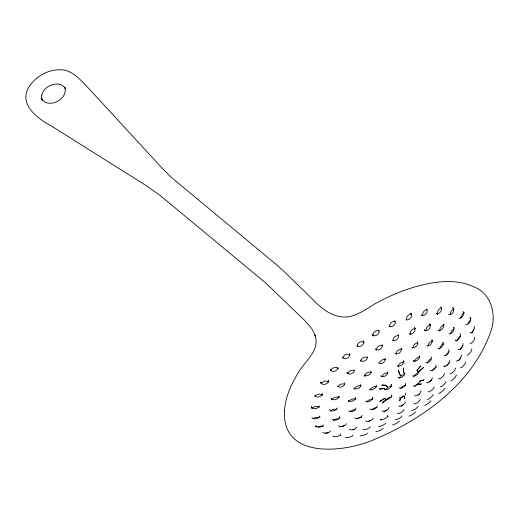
<?xml version="1.0" encoding="UTF-8"?>
<svg xmlns="http://www.w3.org/2000/svg" width="519" height="519" viewBox="0 0 519 519"><rect width="100%" height="100%" fill="white"/><g stroke="black" fill="none" stroke-linecap="round" stroke-linejoin="round"><path stroke-width="0.78" d="M412.929 348.262C412.67 345.498 415.297 342.838 418.048 342.936M450.33 314.709C450.181 312.367 451.582 309.94 453.749 308.993M439.716 330.869C439.561 328.514 441.176 326.23 443.304 325.303M355.995 408.116L355.379 409.835L353.011 411.353L350.189 411.71L348.599 410.795M396.068 354.23C395.88 351.402 398.858 348.898 401.609 349.339M455.585 368.081C455.111 370.618 452.808 372.869 450.46 373.81L450.031 373.609M430.939 400.746L428.46 403.321L424.704 405.611M398.222 366.894C398.242 364.124 401.181 361.853 403.86 362.132M370.203 426.566L369.586 427.727L367.205 429.031L364.429 429.816L362.924 429.55M354.529 370.021C354.548 373.219 349.91 375.328 347.522 373.213L347.036 372.246L347.587 373.602M425.911 330.382C425.963 327.995 427.734 325.705 430.102 325.218M465.744 361.931L465.212 363.449L463.428 365.785L461.495 367.595L460.496 367.718M377.235 405.839L376.47 407.564L374.082 409.115L371.364 409.686L369.995 408.888M376.437 349.618C376.535 346.75 379.895 344.421 382.594 345.537M362.106 415.291L361.282 416.893L358.843 418.256L356.066 418.677L354.698 417.879M460.6 317.959L462.429 313.976L464.499 312.672M346.465 423.627L345.596 425.087L343.085 426.261L340.263 426.547L338.901 425.755L339.257 427.111M457.323 340.879L458.225 338.382L460.21 336.111M364.876 376.016C365.214 373.2 368.626 371.37 371.234 372.272M342.89 357.967C343.202 355.015 346.984 353.231 349.514 354.704M414.726 361.542C415.09 359.2 417.107 357.299 419.397 356.825M330.545 430.705L329.649 432.022L327.087 433.008L324.219 433.138L322.857 432.346M450.401 333.691L451.491 331.07L453.58 329.02M337.175 407.953L336.909 408.842C335.332 410.853 332.004 411.801 329.825 410.25L329.494 409.485M418.275 406.351L415.33 409.244L411.729 410.698M471.92 333.081L473.97 329.241M439.191 348.82L441.468 345.154L443.758 344.006M373.103 418.093C372.058 420.565 368.62 421.739 366.103 421.266L365.785 420.792M354.321 389.231C355.002 386.519 358.428 385.104 360.964 386.013M427.89 345.628C428.467 343.409 430.29 341.288 432.69 341.087M370.235 390.243C370.968 387.622 374.167 386.019 376.742 386.739M360.997 360.679C361.613 357.915 365.227 356.04 367.712 357.63M468.034 323.746L470.324 319.938M427.124 363.053L428.473 360.666L430.848 358.856M353.024 435.117L352.122 436.187L349.488 437.238L346.737 437.744L345.479 437.348M381.958 376.664C382.698 374.387 385.111 372.856 387.472 372.953M444.835 388.407L441.935 391.657L438.873 393.538M385.649 423.043C384.183 425.139 381.27 426.268 378.76 426.443L378.507 426.164M399.182 378.273L398.436 377.203L399.805 377.78L400.194 376.917M419.43 381.971L418.418 383.651M460.171 349.709L462.682 346.102M400.7 388.446L402.757 386.22L405.573 385.033M383.145 428.486L379.603 430.751L375.912 431.626M414.772 386.571L416.53 384.404L418.593 383.126M330.843 370.371C331.855 367.679 335.722 366.498 337.96 368.399M379.519 362.664C380.446 360.478 382.97 358.889 385.345 359.518M432.113 370.975L433.774 368.659L436.174 367.043M418.852 372.402C417.873 374.407 415.064 376.982 412.754 375.678L413.578 376.729M414.357 376.009L415.472 374.381L417.665 372.726M323.473 424.879C322.046 427.273 318.147 427.857 315.896 426.346L315.747 425.671L315.961 427.027M356.884 427.111C355.418 429.304 352.057 430.296 349.579 429.583L349.384 429.083M331.952 399.773C333.153 397.314 336.682 396.367 339.037 397.658M347.99 373.129C348.989 370.897 351.752 369.684 354.075 370.443M445.853 355.087L448.851 351.811M405.209 395.069L405.767 393.117M446.321 366.025L449.363 362.787M314.994 396.587C316.305 394.129 320.015 393.441 322.228 395.043M458.841 360.64L460.736 358.259M415.654 411.95L412.3 414.642L408.933 416.167M386.039 389.179L387.589 387.557L386.298 385.332L381.763 385.072L386.272 385.351L387.589 387.557M366.524 401.991L368.496 400.136L372.577 399.241M404.548 374.906L402.433 376.93L399.805 377.78M338.291 386.123C339.66 384.157 342.456 383.301 344.668 384.281M321.637 383.093C323.175 380.855 327.08 380.083 328.897 382.354M330.363 411.093L332.432 409.504L336.701 409.121M401.226 397.833L403.477 395.939M383.963 411.969L387.622 409.588M349.456 400.921C351 399.221 353.601 398.3 355.807 399.117M429.232 381.984L431.62 380.077M312.237 408.161C313.865 406.448 316.616 406.007 318.77 406.902M386.979 399.092L388.906 397.645L391.903 396.776M386.856 399.487L382.503 403.036C384.449 399.195 391.138 399.792 391.819 395.219L391.624 394.888M401.064 406.345L403.581 404.625M371.876 409.692L374.348 408.077L377.066 407.493M350.053 411.612L352.524 410.14L355.372 409.686M333.276 420.403L335.663 419.054L338.602 418.619M418.022 395.05L419.268 394.109M417.581 384.462L421.545 383.95L417.555 384.488L414.363 386.162L413.221 385.909M356.436 418.943L358.986 417.516L361.762 417.055M403.471 396.62L401.356 397.658M313.119 418.444L315.773 417.373L318.679 417.412M369.028 421.194L370.443 420.533M341.671 426.378L344.603 425.509M403.99 374.134L400.934 375.977L399.455 373.914L398.501 370.54L399.429 373.933L400.908 376.003M388.692 386.895L391.813 386.376M317.596 426.962L320.489 426.138L323.155 426.378M352.829 429.842L354.295 429.323M325.484 433.3L328.469 432.619M441.598 307.864C438.853 308.267 436.855 311.497 437.679 314.138M451.095 380.868L454.521 378.254L456.506 375.153M411.022 314.183C408.161 314.229 405.663 317.44 406.747 320.191M414.876 328.754C412.08 328.761 409.491 331.693 410.224 334.483M392.533 425.061L396.659 423.387L399.371 421.22M456.363 361.12C458.965 360.666 460.995 357.851 461.462 355.359L461.157 354.938M467.094 355.184L468.469 354.652L470.376 352.518L471.771 350.13L471.758 348.859M427.533 309.733C424.62 309.356 422.252 312.529 422.68 315.267M443.953 355.833C446.742 355.904 449.246 352.816 449.136 350.13L448.656 349.624M469.909 333.042L471.518 332.608L473.334 330.519L474.418 327.885L474.081 326.373M440.222 386.837L441.559 386.46L443.803 384.702L445.6 382.626L445.899 381.452M398.676 335.683C395.861 335.118 392.857 337.824 393.24 340.698M395.251 419.929L399.429 418.405L401.557 416.848L401.933 415.927M395.102 321.384C392.228 320.69 389.205 323.59 389.769 326.496M385.39 389.438C387.92 389.808 391.358 387.849 391.391 385.079L391.054 384.508L391.754 385.611M459.062 318.322L459.899 318.452C462.41 317.68 464.129 314.767 463.59 312.191L463.071 311.536M360.128 435.947L364.617 435.026L366.939 433.858L367.335 433.008M448.935 333.814L449.785 333.964C452.283 333.295 454.281 330.558 453.866 327.963L453.359 327.314L454.443 328.06M413.695 403.983C416.303 403.983 418.755 401.894 420.143 399.786L420.092 399.345M437.796 348.69L438.665 348.852C441.156 348.281 443.401 345.784 443.103 343.143L442.61 342.508L443.628 343.344M397.275 413.585C399.883 413.734 402.543 411.911 404.009 409.828L403.866 409.394M425.82 362.736C428.642 363.287 431.639 360.296 431.503 357.5L431.017 356.877M380.732 419.592C383.294 419.884 386.357 418.411 387.661 416.199L387.427 415.732L388.108 417.023M458.043 349.611L459.594 349.462L461.599 347.646L463.013 345.122L462.942 343.468M405.949 319.6C409.004 320.976 412.611 317.057 411.333 314.079L410.542 313.236L411.619 314.099M398.631 406.137C401.245 406.624 404.132 404.567 405.3 402.283L405.112 401.758M426.624 345.745L427.52 346.043C430.108 345.764 432.612 343.221 432.217 340.522L431.704 339.763L432.651 340.574M409.264 333.711L410.315 334.074C413.014 334.067 415.674 331.226 414.915 328.508L414.266 327.651L415.375 328.631M379.246 330.992C376.23 329.331 371.928 332.861 373.323 336.13L372.155 334.573L372.947 335.391C375.938 336.987 380.103 333.587 378.876 330.356M430.322 370.624L432.08 370.676L434.397 369.106L436.038 366.784L435.966 365.123M428.071 391.806L429.382 391.774L431.737 390.262L433.702 388.212L434.131 386.811M411.788 347.347L412.702 347.769C415.349 347.853 418.067 345.31 417.763 342.598L417.27 341.723M365.532 401.265C368.049 402.653 371.902 400.817 372.571 398.06L372.253 397.32L372.83 398.501M470.052 343.221L470.512 343.468C472.932 342.521 474.846 339.64 474.801 337.065M397.158 365.759L398.015 366.226C400.655 366.505 403.51 364.293 403.62 361.594L403.198 360.737L404.23 361.99M465.867 324.323L466.477 324.667C469.208 324.135 471.2 320.684 470.448 318.043L469.825 317.693L471.012 318.374M395.089 353.303L396.016 353.828C398.709 354.237 401.563 351.817 401.505 349.079L401.025 348.165L402.037 349.306M453.716 308.299L452.639 307.683L453.405 308.137C454.852 310.803 452.419 314.689 449.441 314.767L448.663 314.3M438.555 378.585L439.029 378.876C441.481 378.254 444.082 375.957 444.368 373.369M388.945 326.042L389.951 326.672C392.792 327.353 395.712 324.524 395.303 321.676L394.719 320.645M356.871 345.777C359.498 347.97 364.15 345.297 363.631 341.917L363.105 340.912L364.117 342.579C361.516 340.211 356.689 342.975 357.267 346.4M426.216 382.633L427.637 382.899L429.992 381.53L431.944 379.37L432.308 377.683M392.351 339.997L393.279 340.587C396.036 341.132 398.975 338.531 398.689 335.715L398.17 334.742M399.202 397.476L399.669 397.781M382.211 410.918L383.775 411.327L386.473 410.399L388.712 408.719L389.159 407.214M378.565 362.917L379.408 363.488C382.068 364.163 385.221 362.003 385.312 359.2L384.955 358.279M437.718 314.449L436.427 313.56L437.426 313.807C440.086 313.366 442.24 310.284 441.28 307.65L440.592 306.885M444.212 324.855L443.187 324.135L443.641 325.011C443.868 327.638 441.714 330.46 439.022 330.59L438.198 330.188L439.178 330.96M459.886 333.853L460.457 334.262C460.95 336.948 458.66 340.204 455.909 340.496L455.338 340.088L456.422 340.918M430.569 324.862L429.323 323.901L430.102 324.537C431.308 327.398 428.214 331.109 425.204 330.499L424.432 329.87L425.632 330.901M422.615 315.818L421.434 314.91L422.362 315.468C425.463 315.909 428.532 311.77 426.637 309.058M332.225 419.333C334.444 421.045 338.375 419.949 339.724 417.568L339.64 416.841L340.023 418.139M369.32 388.893L370.047 389.503C372.571 390.262 375.704 388.569 376.418 386.026L376.236 385.13M353.634 387.946C355.826 390.23 360.192 388.231 360.874 385.422L360.666 384.508M337.441 386.006C339.543 388.413 344.168 386.791 344.824 383.82L344.603 382.827M444.919 366.92L443.907 365.927L444.381 366.31C447.015 366.018 449.473 363.248 449.577 360.627M342.41 357.299L343.202 358.188C345.732 359.498 349.417 357.786 349.715 354.866L349.449 353.718L350.04 354.957M414.117 361.509L413.286 360.549L413.974 361.114C416.783 361.561 420.228 358.577 419.417 355.664M427.04 399.267L427.89 399.377L431.276 397.126L433.015 395.277L433.08 394.479M414.564 395.484L414.902 395.913C417.51 395.822 420.358 393.798 421.065 391.255L420.74 390.846M380.771 375.62L381.329 376.379C383.852 377.449 386.934 375.509 387.751 373.038L387.712 372.026M311.9 417.471L312.367 418.165C314.611 419.475 317.926 418.943 319.509 416.835L319.639 416.03L319.892 417.321M376.385 350.156L375.607 348.976L376.392 349.702C379.292 350.967 383.424 347.762 382.153 344.635M405.618 383.314C406.267 386.194 401.544 389.458 399.105 387.758M314.495 395.251L315.001 396.146C317.167 397.878 320.787 396.983 322.104 394.622L322.182 393.616L322.552 395.16M360.796 361.218L360.154 359.959L360.796 360.854C363.268 362.333 366.751 360.478 367.368 357.773L367.238 356.65M364.851 376.32L364.169 374.945L364.967 375.626C367.549 376.372 370.851 374.608 371.195 371.838L370.884 370.89M380.544 419.157L381.115 420.39M338.252 368.724L337.759 367.387C338.051 370.741 333.107 372.707 330.739 370.553L330.194 369.541L330.597 370.877M348.645 401.602L348.23 400.402L348.891 401.064C351.337 402.037 354.581 400.746 355.586 398.3L355.496 397.418M339.218 397.275L338.836 396.101L338.823 397.061C337.622 399.461 334.197 400.519 331.868 399.156L331.304 398.358L331.615 399.546M328.689 381.634L328.274 380.2L328.508 381.238C327.878 384.32 322.954 385.695 321.014 383.074L320.781 382.023L321.105 383.47M340.801 435.467L340.419 434.066L340.529 434.552C338.81 436.518 335.469 437.232 333.042 436.401L332.932 435.921M319.477 407.253L319.224 406.02C318.153 408.797 313.69 409.653 311.647 407.48L311.452 406.624L311.737 408.479M284.516 410.827C281.687 460.113 345.79 452.568 375.243 439.093C424.276 418.32 473.996 382.282 491.337 329.812C496.378 314.027 491.188 293.903 474.755 287.247C456.675 278.34 435.493 281.292 416.757 286.352C401.855 290.582 387.589 296.836 374.056 304.342C362.872 311.141 350.974 320.359 337.045 315.857C321.715 311.906 312.321 297.835 300.91 287.954C291.886 279.216 283.134 270.146 273.435 262.147L171.289 177.349L162.226 168.279L89.735 89.521C82.203 82.021 75.112 72.329 64.116 70.097C52.374 68.352 40.255 73.529 32.483 82.32C15.349 100.984 34.877 117.197 51.011 125.767L145.677 185.289L160.06 195.391L266 283.238L304.153 319.918L311.439 328.131L313.976 332.666L315.383 336.63L315.02 334.976C320.651 351.59 303.381 361.769 296.965 374.945C290.478 385.877 285.171 397.976 284.516 410.827M403.548 368.075L403.445 371.974L404.956 374.011L403.445 371.974L403.548 368.075M41.805 95.022L41.572 96.839L42.227 100.219L41.267 98.409C47.982 109.756 68.884 99.252 64.674 87.069L65.634 88.879C59.847 79.264 43.998 85.337 41.805 95.022M400.415 397.846L399.76 400.94L400.441 397.839M420.805 365.979L416.997 370.326L418.684 372.344L416.997 370.326L420.805 365.979M423.439 367.51L419.073 371.552L423.439 367.51M384.787 398.261L379.869 401.505L384.787 398.281L385.753 400.045L384.787 398.281M423.952 379.947L419.475 381.316L423.952 379.947M384.378 388.497L379.35 389.068L384.384 388.517L385.027 389.62L384.384 388.517M404.801 398.475L404.405 395.9L404.801 398.475"/></g></svg>
